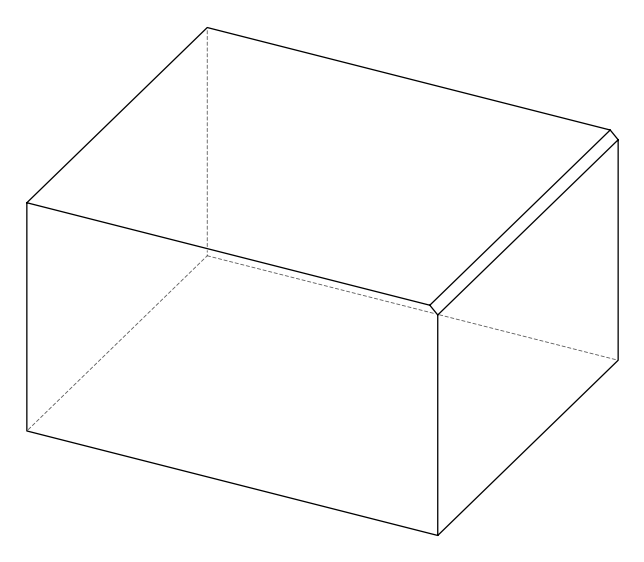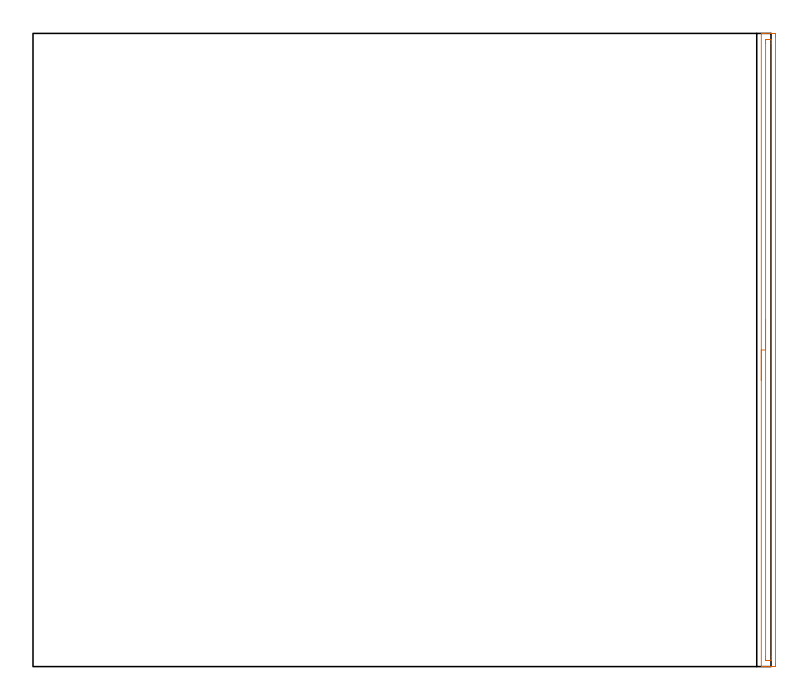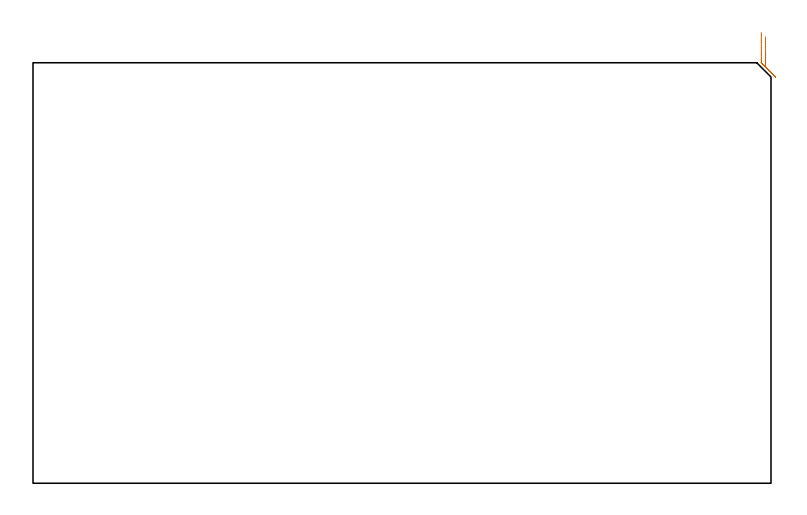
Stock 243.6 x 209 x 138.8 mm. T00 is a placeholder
(PLAN: 1 operations, 0 tool changes, 3.5 min)
(1 AREA_MILL | FG_CHAMFER_SURFACE | UGT0205_001 | 3.52 min | 2312 mm3)
(TOOL UGT0205_001 | Chamfer Mill 20 x 3 x 45 deg. | D20 FL50 Z2)
(OP 1 AREA_MILL)
G17 G21 G94 G90
T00 M6
G54
G17 G0 G90 X240.4 Y94.5 S1061 M3
G43 Z148.8 H0
G94 G1 Y94.538 Z147.928 F250.
Y94.652 Z147.063
Y94.841 Z146.212
Y95.103 Z145.38
Y95.437 Z144.574
Y95.84 Z143.8
Y96.308 Z143.064
Y96.84 Z142.372
Y97.429 Z141.729
Y98.072 Z141.139
Y98.764 Z140.608
Y99.5 Z140.14
Y100.274 Z139.737
Y101.08 Z139.403
Y101.912 Z139.141
Y102.763 Z138.952
Y103.628 Z138.838
Y104.5 Z138.8
Y208.849
X240.403 Y208.99 Z138.788
X240.44 Y208.993 Z138.751
X240.787 Y209. Z138.412
X241.256 Z137.943
X241.86 Z137.335
X243.052 Z136.145
X243.64 Z135.554
X244.236 Z134.959
X244.53 Y208.998 Z134.665
X245.091 Y208.993 Z134.105
X245.093 Y208.967 Z134.103
X245.099 Y208.403 Z134.101
X245.1 Y207.831 Z134.1
Y0.918
X245.099 Y0.597 Z134.101
X245.093 Y0.033 Z134.103
X245.091 Y0.007 Z134.105
X244.53 Y0. Z134.665
X244.236 Z134.959
X243.64 Z135.554
X243.052 Z136.145
X242.75 Z136.446
X242.162 Z137.034
X241.86 Z137.335
X241.256 Z137.943
X240.787 Z138.412
X240.442 Z138.749
X240.403 Y0.009 Z138.788
X240.4 Y0.151 Z138.8
Y104.5
X241.814 Z137.386
Y205.773
X241.818 Y206.619 Z137.382
X241.82 Y206.659 Z137.38
X241.86 Y206.99 Z137.34
X242.372 Y206.998 Z136.828
X242.75 Z136.45
X243.263 Y206.997 Z135.937
X243.64 Y206.99 Z135.56
X243.68 Y206.619 Z135.52
X243.683 Y206.576 Z135.517
X243.686 Y205.727 Z135.514
Y205.681
Y3.227
X243.682 Y2.381 Z135.518
X243.68 Y2.341 Z135.52
X243.64 Y2.01 Z135.56
X243.128 Y2.002 Z136.072
X242.75 Z136.45
X242.237 Y2.003 Z136.963
X241.86 Y2.01 Z137.34
X241.82 Y2.381 Z137.38
X241.817 Y2.424 Z137.383
X241.814 Y3.273 Z137.386
Y3.319
Y104.5
Y105.372 Z137.424
Y106.236 Z137.538
Y107.088 Z137.727
Y107.92 Z137.989
Y108.726 Z138.323
Y109.5 Z138.726
Y110.236 Z139.194
Y110.928 Z139.725
Y111.571 Z140.315
Y112.16 Z140.958
Y112.691 Z141.65
Y113.16 Z142.386
Y113.563 Z143.16
Y113.897 Z143.966
Y114.159 Z144.798
Y114.348 Z145.649
Y114.462 Z146.514
Y114.5 Z147.386
G0 Z148.8
M5
M2
